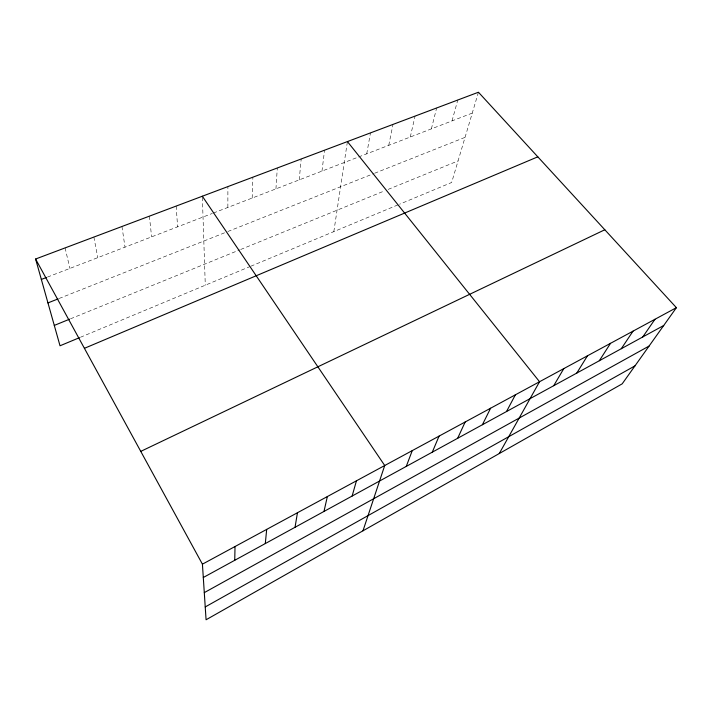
<?xml version="1.0" encoding="UTF-8"?>
<svg xmlns="http://www.w3.org/2000/svg" width="712" height="712" viewBox="0 0 712 712"><rect width="100%" height="100%" fill="white"/><g stroke="black" fill="none" stroke-linecap="round" stroke-linejoin="round"><path stroke-width="0.53" stroke-dasharray="3.56 2.67" d="M227.867 207.432L227.893 186.597M252.173 198.052L252.885 177.181M275.945 188.876L277.306 167.988M299.209 179.896L301.194 158.99M321.975 171.102L324.565 150.188M333.83 231.614L347.42 141.581M366.742 153.819L370.462 132.904M388.743 145.328L393.006 124.413M410.281 137.016L415.06 116.109M431.374 128.872L436.643 107.975M452.031 120.898L457.772 100.018M478.455 92.231L451.657 182.486L399.557 204.21M80.429 337.274L249.841 266.635M250.829 266.226L398.533 204.638M70.559 318.789L239.686 249.885M240.674 249.485L384.088 191.047M388.165 189.392L458.065 160.912M59.149 298.47L226.843 231.907M227.84 231.516L373.622 173.648M374.637 173.247L465.061 137.354M47.464 277.075L212.336 213.431M213.377 213.03L357.549 157.37M358.572 156.978L472.261 113.092M65.095 247.91L69.901 268.415M93.868 237.069L97.775 257.655M121.957 226.487L125 247.144M149.386 216.163L151.612 236.873M176.167 206.08L177.608 226.834M202.368 197.322L205.287 285.218"/><path stroke-width="1.07" d="M234.738 560.291L235.022 546.531M265.309 543.559L266.68 529.399M295.044 527.281L297.447 512.747M323.978 511.447L327.351 496.567M352.137 496.033L356.436 480.822M362.978 530.805L384.72 465.514L202.333 196.227M406.267 466.404L412.257 450.616M432.291 452.156L439.064 436.109M457.665 438.272L465.167 421.985M482.398 424.735L490.595 408.225M506.517 411.527L515.381 394.813M499.281 453.526L539.545 381.73L347.42 141.581M553.713 385.699L563.806 368.602M576.791 373.07L587.462 355.804M599.308 360.744L610.531 343.317M621.291 348.711L633.03 331.142M642.758 336.963L654.978 319.261M676.4 307.673L622.181 383.848L206.071 619.769L202.422 564.171L35.6 259.017L478.455 92.231L676.4 307.673L202.422 564.171M205.225 606.953L634.988 365.861M204.291 592.633L649.077 346.059M203.294 577.503L663.717 325.491M140.762 451.381L604.817 229.762M84.416 348.319L537.809 156.827M79.406 337.702L60.022 345.783L35.6 259.017M54.29 325.42L69.536 319.198M47.953 302.912L58.126 298.88M41.349 279.433L46.449 277.466"/></g></svg>
